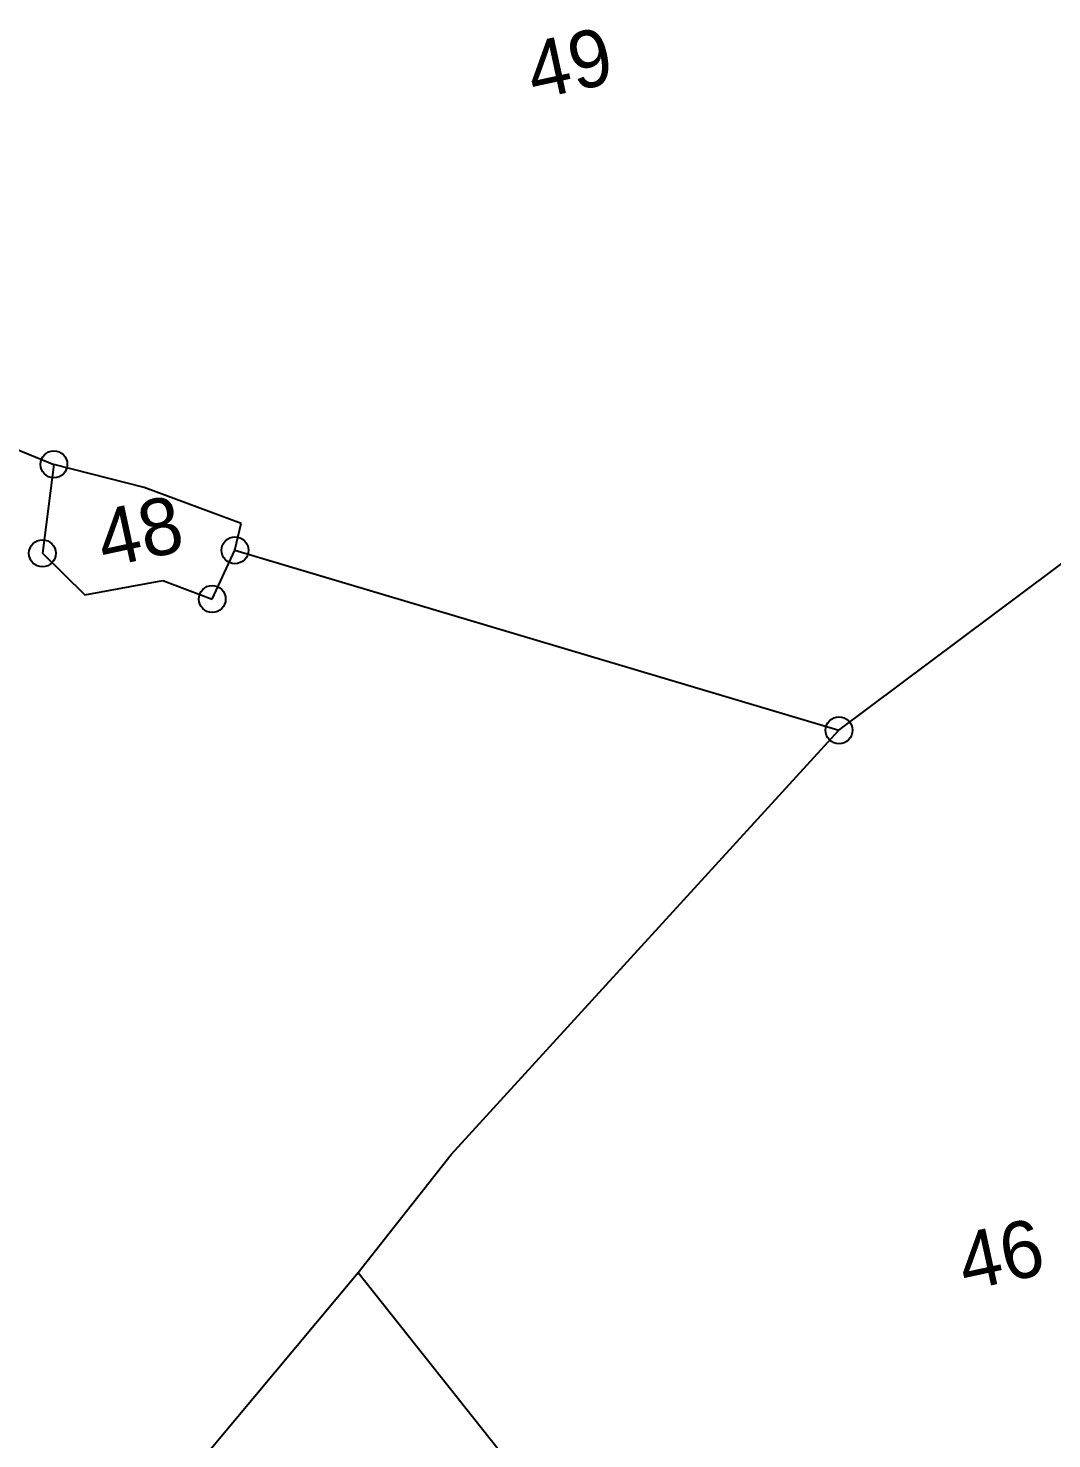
# Model space of a CAD drawing. Header units: metres. Extents: x 328584 to 331613, y 1804654 to 1807240.
# Drawn here: x 329746.1 to 330062.5, y 1805814.5 to 1806250.5 of the extents above; entities that cross this region are included whole.
import ezdxf

# ---------------------------------------------------------------- set-up
doc = ezdxf.new("R2010")
doc.units = ezdxf.units.M
doc.layers.add('POLY_PARCEL', color=6, linetype='Continuous')
doc.layers.add('TEXT_PARCEL', color=7, linetype='Continuous')
doc.styles.add('TEXT_MAP', font='', dxfattribs={"height": 0.5})
doc.styles.get('TEXT_MAP').set_extended_font_data('Kruti Dev 050')

msp = doc.modelspace()

# ---------------------------------------------------------------- linework, layer by layer
for centre in [(329754.06, 1806115.68), (329810.03, 1806089.14), (329750.53, 1806088.19), (329803, 1806074.05), (329996.73, 1806033.5)]:
    msp.add_circle(centre, 4.16)
at = {"layer": 'POLY_PARCEL'}
for p, q in [((329729.76, 1806125.49), (329754.06, 1806115.68)), ((329754.06, 1806115.68), (329750.53, 1806088.19)), ((329781.95, 1806108.56), (329754.06, 1806115.68)), ((329811.95, 1806097.37), (329781.95, 1806108.56)), ((329996.73, 1806033.5), (330092.2, 1806104.93)), ((329810.03, 1806089.14), (329811.95, 1806097.37)), ((329803, 1806074.05), (329810.03, 1806089.14)), ((329810.03, 1806089.14), (329996.73, 1806033.5)), ((329750.53, 1806088.19), (329763.6, 1806075.39)), ((329763.6, 1806075.39), (329787.76, 1806079.79)), ((329787.76, 1806079.79), (329803, 1806074.05)), ((329876.91, 1805902.37), (329996.73, 1806033.5)), ((329848.07, 1805865.96), (329876.91, 1805902.37)), ((329791.28, 1805797.92), (329848.07, 1805865.96)), ((329848.07, 1805865.96), (329900.6, 1805799.82))]:
    msp.add_line(p, q, dxfattribs=at)

# ---------------------------------------------------------------- texts
at = {"layer": 'TEXT_PARCEL', "style": 'TEXT_MAP'}
for s, p in [('49', (329902.45, 1806228.31)), ('48', (329769.62, 1806083.67)), ('46', (330035.76, 1805860.2))]:
    msp.add_text(s, height=17.58, rotation=12.207, dxfattribs=at).set_placement(p)

doc.saveas('drawing.dxf')
